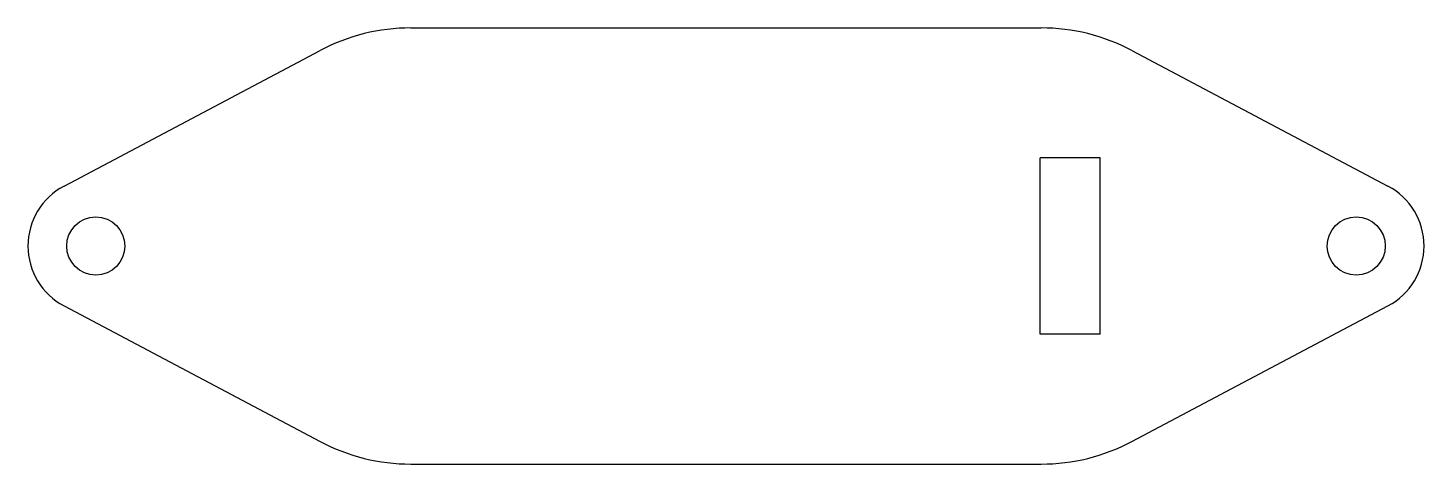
# Model space of a CAD drawing. Header units: millimetres. Extents: x -36 to 36, y -11.2 to 11.2.
import ezdxf

# ---------------------------------------------------------------- set-up
doc = ezdxf.new("R2010")
doc.units = ezdxf.units.MM

msp = doc.modelspace()

# ---------------------------------------------------------------- linework, layer by layer
at = {"color": 7, "linetype": 'Continuous', "lineweight": 25}
for p, q in [((-16.25, 11.25), (16.25, 11.25)), ((-34.138, 3.093), (-20.93, 10.087)), ((20.93, 10.087), (34.138, 3.093)), ((16.2, -4.55), (16.2, 4.55)), ((19.3, 4.55), (16.2, 4.55)), ((19.3, -4.55), (19.3, 4.55)), ((-34.138, -3.093), (-20.93, -10.087)), ((20.93, -10.087), (34.138, -3.093)), ((19.3, -4.55), (16.2, -4.55)), ((-16.25, -11.25), (16.25, -11.25))]:
    msp.add_line(p, q, dxfattribs=at)
for centre in [(-32.5, 0), (32.5, 0)]:
    msp.add_circle(centre, 1.5, dxfattribs=at)
for centre, radius, start, end in [((-16.25, 1.25), 10, 90, 117.90325), ((16.25, 1.25), 10, 62.09675, 90), ((-32.5, 0), 3.5, 117.90325, 242.09675), ((32.5, 0), 3.5, 297.90325, 62.09675), ((-16.25, -1.25), 10, 242.09675, 270), ((16.25, -1.25), 10, 270, 297.90325)]:
    msp.add_arc(centre, radius, start, end, dxfattribs=at)

doc.saveas('drawing.dxf')
